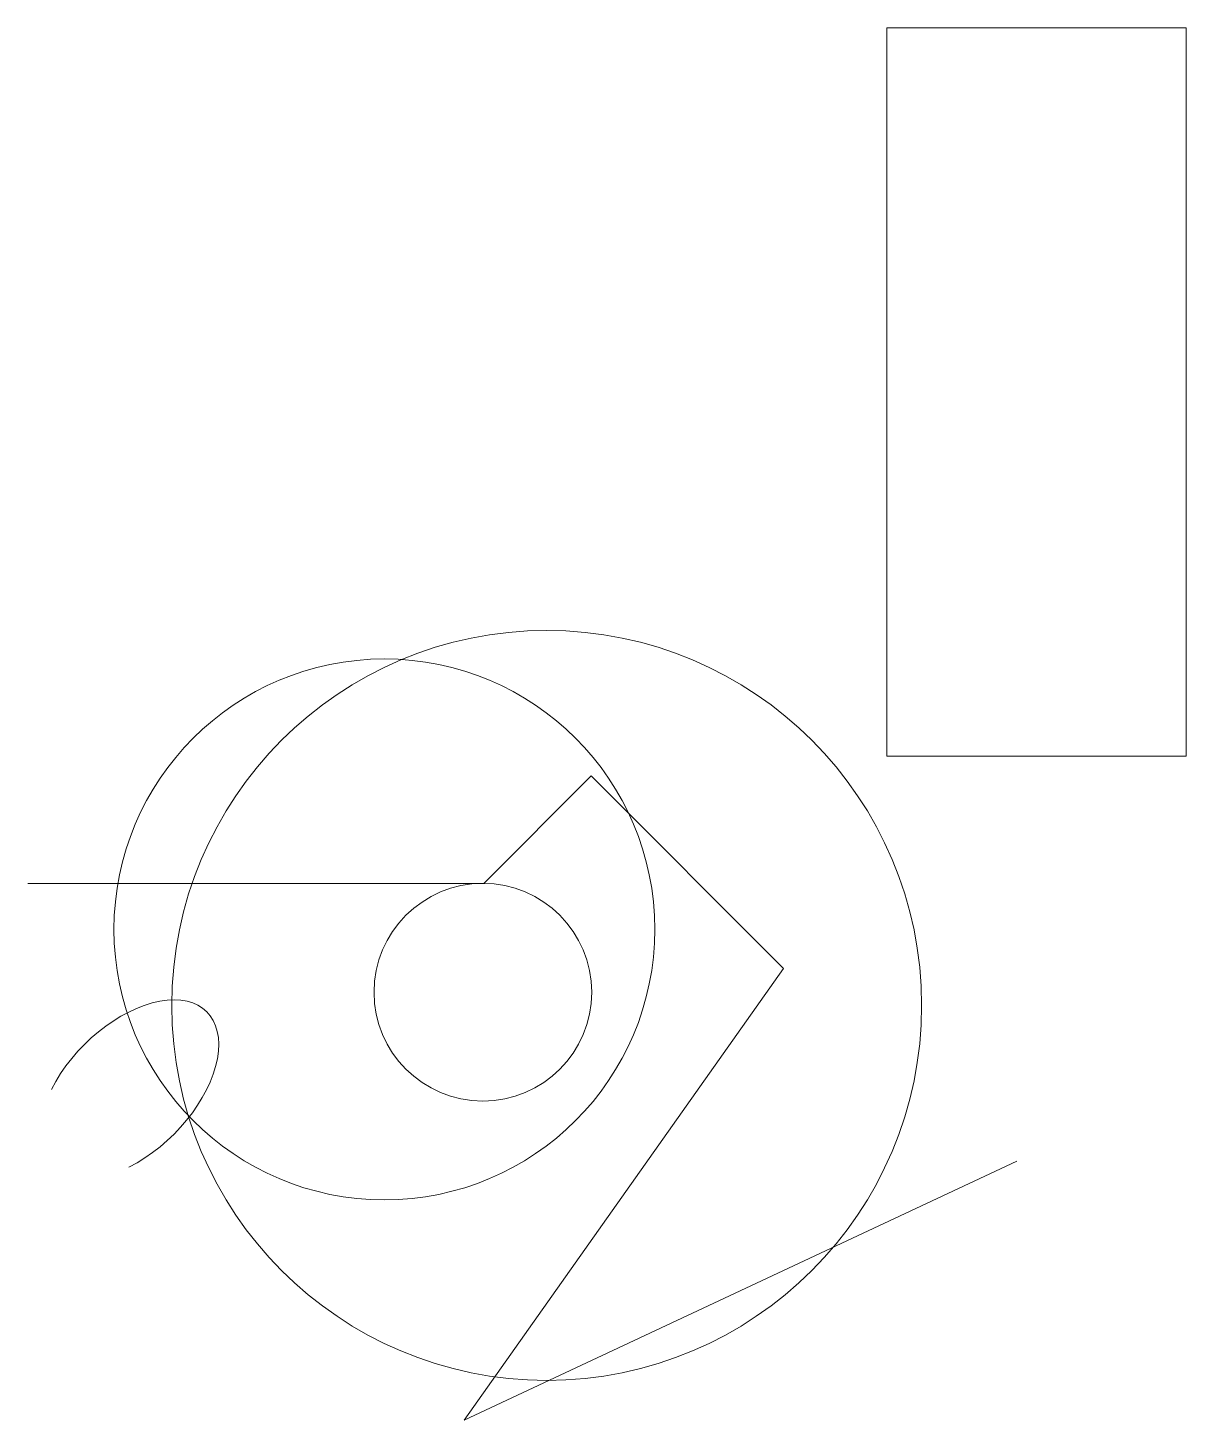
# Model space of a CAD drawing. Header units: inches. Extents: x -1019 to 216, y -302 to 1182.
import ezdxf

# ---------------------------------------------------------------- set-up
doc = ezdxf.new("R2010")
doc.units = ezdxf.units.IN
doc.header["$MEASUREMENT"] = 0
doc.layers.get('0').update_dxf_attribs({"lineweight": 0})
picture_1 = doc.add_image_def('image1.jpg', size_in_pixel=(319, 776))

msp = doc.modelspace()

# ---------------------------------------------------------------- linework, layer by layer
msp.add_lwpolyline([(-1019, 270.5), (-533, 270.5), (-418.5, 385), (-213.5, 180), (-554, -301.5), (35, -25.5)])
for centre, radius in [((-466, 140.5), 399.6), ((-639, 221.5), 288.2), ((-534, 154.5), 116)]:
    msp.add_circle(centre, radius)
msp.add_ellipse((-911.2, 50.8), major_axis=(-82.9, -82.9), ratio=0.575938, start_param=1.048258, end_param=5.234928)

# ---------------------------------------------------------------- pictures from other files: only their frames are drawn
image = msp.add_image(picture_1, insert=(-103.5, 406.3), size_in_units=(319, 776))
image.dxf.flags = 7

doc.saveas('drawing.dxf')
